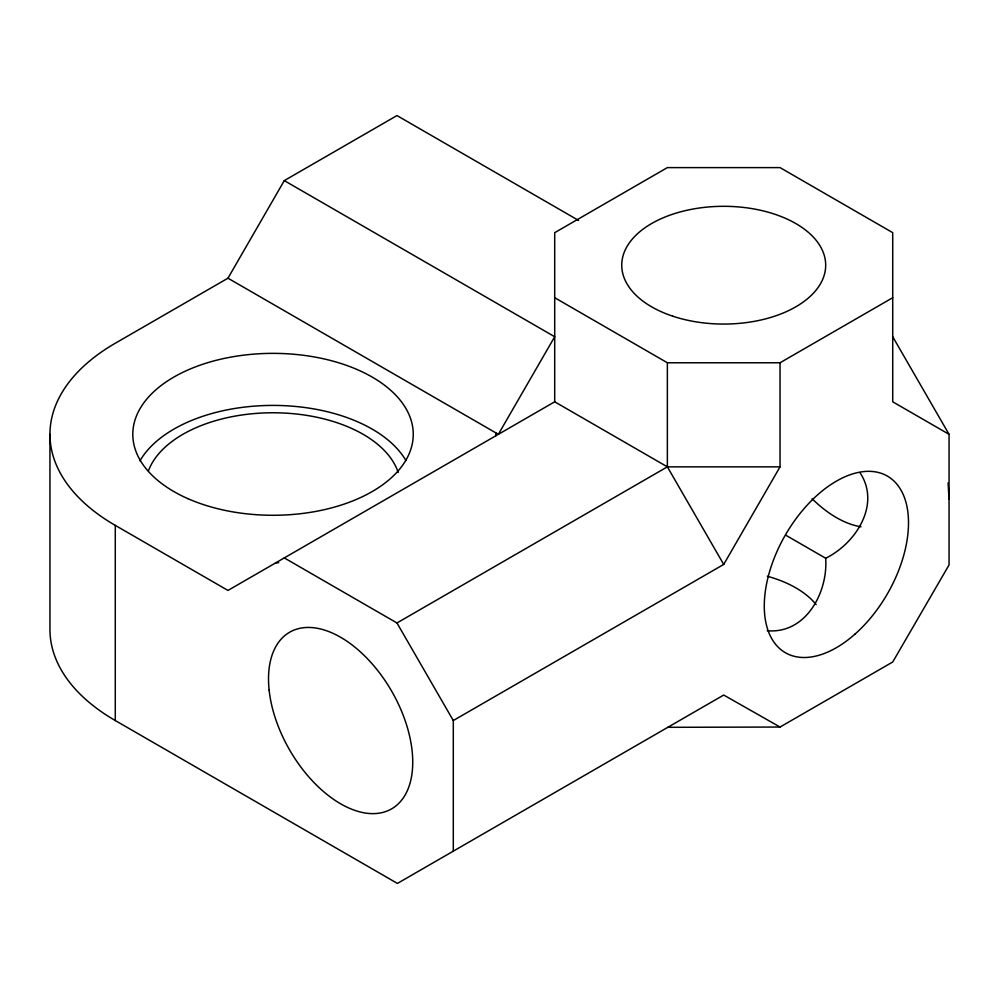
<?xml version="1.0" encoding="UTF-8"?>
<svg xmlns="http://www.w3.org/2000/svg" width="999" height="999" viewBox="0 0 999 999"><rect width="100%" height="100%" fill="white"/><g stroke="black" fill="none" stroke-linecap="round" stroke-linejoin="round"><path stroke-width="1.5" d="M859.977 472.664C881.106 504.483 855.781 543.456 825.686 558.241C828.121 592.282 805.943 634.14 767.22 630.731M495.754 435.826L495.754 432.817M892.719 336.738L949.05 434.315L949.05 564.947L892.719 662L780.044 727.047L723.713 695.042L397.415 883.428L115.285 720.541L115.285 525.387A223.077 128.796 0 0 1 115.285 343.244L227.959 278.197L284.29 180.619L396.965 115.572L578.583 220.429M453.296 851.16L453.296 720.541L723.713 564.423L780.044 466.845L780.044 362.762L892.719 297.714M780.044 466.845L667.369 466.845L554.707 401.798L227.959 590.434L115.285 525.387M284.29 557.917L396.965 622.964L667.369 466.845L667.369 362.762L554.707 297.714M275.637 562.912L278.696 562.674M667.819 727.309L780.044 727.047M667.369 362.762L780.044 362.762M949.05 434.315L892.719 401.798L892.719 232.667L780.044 167.607L667.369 167.607L554.707 232.667L554.707 401.798M284.29 180.619L554.707 336.738L498.364 434.315L227.959 278.197M785.788 535.214L825.686 558.241M667.369 466.845L723.713 564.423M396.965 622.964L453.296 720.541M948.088 482.942L949.05 499.375M49.95 434.315L49.95 629.47A223.077 128.796 0 0 0 115.285 720.541M861.038 526.798A101.973 58.879 60 0 1 812.087 498.688M767.307 576.248A101.973 58.879 0 0 1 816.133 604.595M139.972 460.814A140.222 80.956 0 0 1 272.739 405.407A140.222 80.956 0 0 1 405.894 460.489M148.401 470.879A127.472 73.601 0 0 1 274.475 412.774A127.472 73.601 0 0 1 398.226 472.515M855.044 634.078A101.973 58.879 -60 0 0 887.374 476.098A101.973 58.879 -60 0 0 766.733 583.079A101.973 58.879 -60 0 0 855.044 634.078M269.131 690.134A101.973 58.879 60 0 0 384.528 811.937A101.973 58.879 60 0 0 368.219 659.54A101.973 58.879 60 0 0 269.131 690.134M672.714 316.171A101.973 58.879 0 0 0 825.686 265.185A101.973 58.879 0 0 0 672.714 214.198A101.973 58.879 0 0 0 672.714 316.171M187.899 498.651A140.222 80.956 0 0 0 412.088 444.717A140.222 80.956 0 0 0 219.093 359.59A140.222 80.956 0 0 0 187.899 498.651"/></g></svg>
